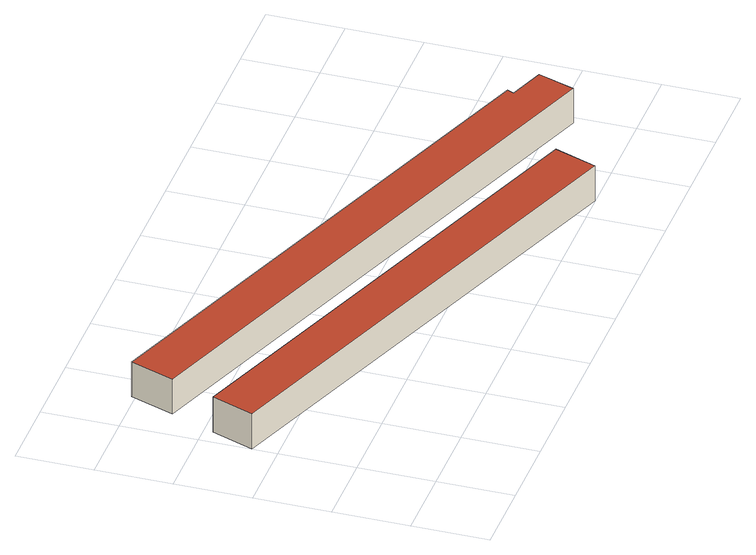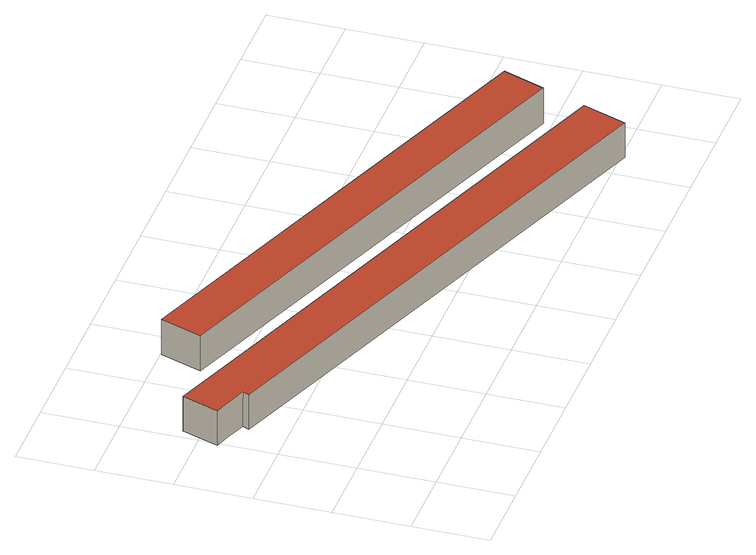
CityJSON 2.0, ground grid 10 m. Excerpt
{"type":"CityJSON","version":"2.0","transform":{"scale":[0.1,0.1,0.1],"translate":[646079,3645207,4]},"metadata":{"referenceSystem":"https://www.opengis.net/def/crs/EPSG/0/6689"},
"CityObjects":{
"building1":{"type":"Building","attributes":{"class":"3003","usage":"461","yearOfConstruction":"0001","measuredHeight":5.1,"storeysAboveGround":9999,"storeysBelowGround":9999,"BuildingIDAttribute.prefecture":"43","BuildingIDAttribute.city":"43206","BuildingDetailAttribute.totalFloorArea":-9999,"BuildingDetailAttribute.buildingFootprintArea":-9999,"BuildingDetailAttribute.buildingStructureType":"611","BuildingDetailAttribute.buildingStructureOrgType":"611","BuildingDetailAttribute.urbanPlanType":"21","BuildingDetailAttribute.majorUsage":"461","BuildingDetailAttribute.orgUsage2":"9999","BuildingDetailAttribute.surveyYear":"0001","RiverFloodingRiskAttribute.description":"1","RiverFloodingRiskAttribute.rank":"2","RiverFloodingRiskAttribute.depth":2.48,"RiverFloodingRiskAttribute.adminType":"1","RiverFloodingRiskAttribute.scale":"2","RiverFloodingRiskAttribute.duration":65.2,"HighTideRiskAttribute.description":"1","HighTideRiskAttribute.rankOrg":"5","HighTideRiskAttribute.depth":3.47},"geometry":[{"type":"Solid","lod":"2","boundaries":[[[[0,1,2,3]],[[4,5,6,7]],[[1,6,5,2]],[[7,6,1,0]],[[0,3,4,7]],[[3,2,5,4]]]],"semantics":{"surfaces":[{"type":"WallSurface"},{"type":"RoofSurface"},{"type":"GroundSurface"}],"values":[[0,0,1,0,2,0]]}}]},
"building2":{"type":"Building","attributes":{"class":"3003","usage":"461","yearOfConstruction":"0001","measuredHeight":5,"storeysAboveGround":9999,"storeysBelowGround":9999,"BuildingIDAttribute.prefecture":"43","BuildingIDAttribute.city":"43206","BuildingDetailAttribute.totalFloorArea":-9999,"BuildingDetailAttribute.buildingFootprintArea":-9999,"BuildingDetailAttribute.buildingStructureType":"611","BuildingDetailAttribute.buildingStructureOrgType":"611","BuildingDetailAttribute.urbanPlanType":"21","BuildingDetailAttribute.majorUsage":"461","BuildingDetailAttribute.orgUsage2":"9999","BuildingDetailAttribute.surveyYear":"0001","RiverFloodingRiskAttribute.description":"1","RiverFloodingRiskAttribute.rank":"2","RiverFloodingRiskAttribute.depth":0.89,"RiverFloodingRiskAttribute.adminType":"1","RiverFloodingRiskAttribute.scale":"1","RiverFloodingRiskAttribute.duration":65.2,"HighTideRiskAttribute.description":"1","HighTideRiskAttribute.rankOrg":"5","HighTideRiskAttribute.depth":3.47},"geometry":[{"type":"Solid","lod":"2","boundaries":[[[[8,9,10,11,12,13]],[[14,11,10,15]],[[16,12,11,14]],[[17,18,19,16,14,15,20]],[[19,13,12,16]],[[18,8,13,19]],[[17,20,15,10,9]],[[17,9,8,18]]]],"semantics":{"surfaces":[{"type":"RoofSurface"},{"type":"WallSurface"},{"type":"GroundSurface"}],"values":[[0,1,1,2,1,1,1,1]]}}]}
},
"vertices":[
[1,233,3],[1,233,54],[22,289,54],[22,289,3],[657,57,3],[657,57,54],[637,1,54],[637,1,3],
[788,76,54],[805,125,54],[757,142,54],[761,151,54],[64,405,54],[43,347,54],[761,151,4],[757,142,4],[64,405,4],[805,125,4],[788,76,4],[43,347,4],[781,133,4]
]}
